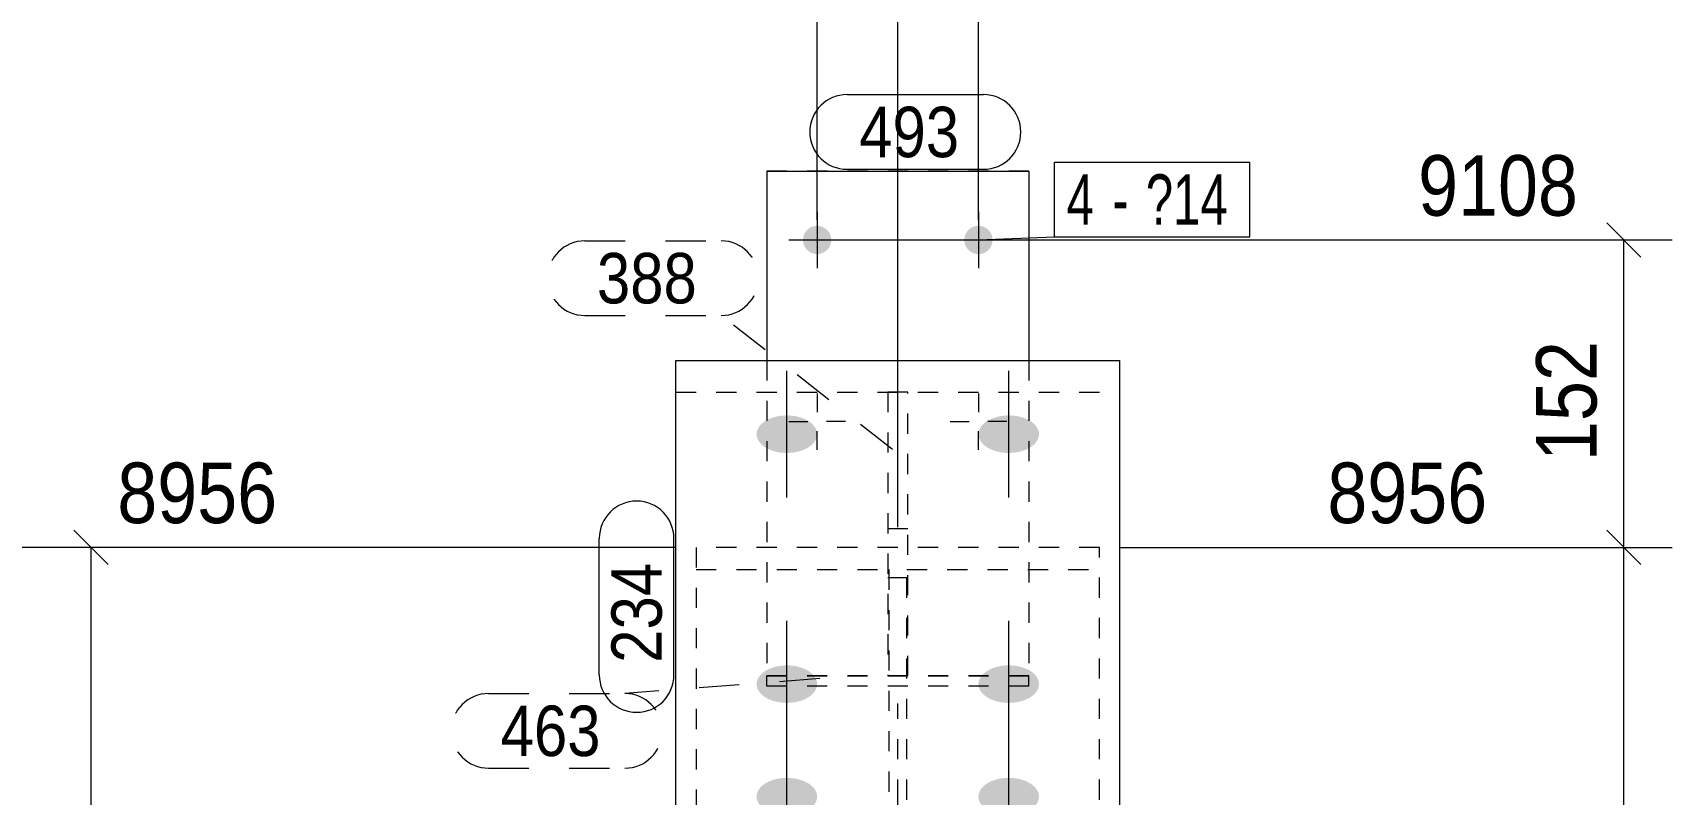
# Model space of a CAD drawing. Header units: millimetres. Extents: x 2 to 579, y 1 to 825.
# Drawn here: x 49.7 to 131, y 675.9 to 713.6 of the extents above; entities that cross this region are included whole.
import ezdxf

# ---------------------------------------------------------------- set-up
doc = ezdxf.new("R2010")
doc.units = ezdxf.units.MM
for name, pattern in [('XKITLINE00', [0]), ('XKITLINE01', [4, 1, -1, 1, -1]), ('XKITLINE02', [4, 2, -2]), ('XKITLINE03', [6, 3, -1, 1, -1])]:
    doc.linetypes.add(name, pattern=pattern)
for name, color, linetype, lineweight in [('Bolt', 3, 'Continuous', 0), ('BoltMark', 7, 'Continuous', 0), ('Dimensions', 7, 'Continuous', 0), ('Part', 2, 'Continuous', 0), ('PartMark', 7, 'Continuous', 0)]:
    doc.layers.add(name, color=color, linetype=linetype, lineweight=lineweight)
doc.styles.add('ARIAL', font='ARIAL.TTF')
doc.styles.add('ARIAL_NARROW', font='ARIALN.TTF')

# ---------------------------------------------------------------- blocks, each defined once
blk = doc.blocks.new('*A29')
at = {"layer": 'Bolt'}
for points in [[(87.02, 692.837), (86.984, 692.838), (86.947, 692.839), (86.91, 692.841), (86.874, 692.844), (86.837, 692.847), (86.801, 692.85), (86.765, 692.854), (86.729, 692.859), (86.693, 692.864), (86.657, 692.87), (86.622, 692.877), (86.587, 692.883), (86.552, 692.891), (86.517, 692.899), (86.483, 692.907), (86.449, 692.916), (86.416, 692.926), (86.383, 692.936), (86.35, 692.946), (86.318, 692.957), (86.286, 692.969), (86.255, 692.981), (86.224, 692.993), (86.193, 693.006), (86.164, 693.019), (86.134, 693.033), (86.106, 693.047), (86.077, 693.062), (86.05, 693.077), (86.023, 693.093), (85.997, 693.109), (85.971, 693.125), (85.946, 693.142), (85.921, 693.159), (85.898, 693.176), (85.875, 693.194), (85.852, 693.212), (85.831, 693.231), (85.81, 693.249), (85.79, 693.268), (85.771, 693.288), (85.752, 693.308), (85.734, 693.327), (85.717, 693.348), (85.701, 693.368), (85.686, 693.389), (85.671, 693.41), (85.658, 693.431), (85.645, 693.452), (85.633, 693.474), (85.622, 693.496), (85.612, 693.518), (85.602, 693.54), (85.594, 693.562), (85.586, 693.584), (85.579, 693.606), (85.573, 693.629), (85.568, 693.652), (85.564, 693.674), (85.561, 693.697), (85.559, 693.72), (85.558, 693.742), (85.557, 693.765), (85.558, 693.788), (85.559, 693.811), (85.561, 693.834), (85.564, 693.856), (85.568, 693.879), (85.573, 693.902), (85.579, 693.924), (85.586, 693.946), (85.594, 693.969), (85.602, 693.991), (85.612, 694.013), (85.622, 694.035), (85.633, 694.057), (85.645, 694.078), (85.658, 694.099), (85.671, 694.121), (85.686, 694.142), (85.701, 694.162), (85.717, 694.183), (85.734, 694.203), (85.752, 694.223), (85.771, 694.243), (85.79, 694.262), (85.81, 694.281), (85.831, 694.3), (85.852, 694.318), (85.875, 694.337), (85.898, 694.354), (85.921, 694.372), (85.946, 694.389), (85.971, 694.406), (85.997, 694.422), (86.023, 694.438), (86.05, 694.453), (86.077, 694.468), (86.106, 694.483), (86.134, 694.497), (86.164, 694.511), (86.193, 694.524), (86.224, 694.537), (86.255, 694.55), (86.286, 694.562), (86.318, 694.573), (86.35, 694.584), (86.383, 694.595), (86.416, 694.605), (86.449, 694.614), (86.483, 694.623), (86.517, 694.632), (86.552, 694.64), (86.587, 694.647), (86.622, 694.654), (86.657, 694.66), (86.693, 694.666), (86.729, 694.671), (86.765, 694.676), (86.801, 694.68), (86.837, 694.684), (86.874, 694.687), (86.91, 694.689), (86.947, 694.691), (86.984, 694.693), (87.02, 694.694), (87.057, 694.694), (87.094, 694.694), (87.131, 694.693), (87.168, 694.691), (87.204, 694.689), (87.241, 694.687), (87.277, 694.684), (87.314, 694.68), (87.35, 694.676), (87.386, 694.671), (87.422, 694.666), (87.457, 694.66), (87.493, 694.654), (87.528, 694.647), (87.563, 694.64), (87.597, 694.632), (87.631, 694.623), (87.665, 694.614), (87.699, 694.605), (87.732, 694.595), (87.764, 694.584), (87.797, 694.573), (87.828, 694.562), (87.86, 694.55), (87.891, 694.537), (87.921, 694.524), (87.951, 694.511), (87.98, 694.497), (88.009, 694.483), (88.037, 694.468), (88.065, 694.453), (88.091, 694.438), (88.118, 694.422), (88.144, 694.406), (88.169, 694.389), (88.193, 694.372), (88.217, 694.354), (88.24, 694.337), (88.262, 694.318), (88.284, 694.3), (88.304, 694.281), (88.324, 694.262), (88.344, 694.243), (88.362, 694.223), (88.38, 694.203), (88.397, 694.183), (88.413, 694.162), (88.428, 694.142), (88.443, 694.121), (88.457, 694.099), (88.469, 694.078), (88.481, 694.057), (88.493, 694.035), (88.503, 694.013), (88.512, 693.991), (88.521, 693.969), (88.528, 693.946), (88.535, 693.924), (88.541, 693.902), (88.546, 693.879), (88.55, 693.856), (88.553, 693.834), (88.555, 693.811), (88.557, 693.788), (88.557, 693.765), (88.557, 693.742), (88.555, 693.72), (88.553, 693.697), (88.55, 693.674), (88.546, 693.652), (88.541, 693.629), (88.535, 693.606), (88.528, 693.584), (88.521, 693.562), (88.512, 693.54), (88.503, 693.518), (88.493, 693.496), (88.481, 693.474), (88.469, 693.452), (88.457, 693.431), (88.443, 693.41), (88.428, 693.389), (88.413, 693.368), (88.397, 693.348), (88.38, 693.327), (88.362, 693.308), (88.344, 693.288), (88.324, 693.268), (88.304, 693.249), (88.284, 693.231), (88.262, 693.212), (88.24, 693.194), (88.217, 693.176), (88.193, 693.159), (88.169, 693.142), (88.144, 693.125), (88.118, 693.109), (88.091, 693.093), (88.065, 693.077), (88.037, 693.062), (88.009, 693.047), (87.98, 693.033), (87.951, 693.019), (87.921, 693.006), (87.891, 692.993), (87.86, 692.981), (87.828, 692.969), (87.797, 692.957), (87.764, 692.946), (87.732, 692.936), (87.699, 692.926), (87.665, 692.916), (87.631, 692.907), (87.597, 692.899), (87.563, 692.891), (87.528, 692.883), (87.493, 692.877), (87.457, 692.87), (87.422, 692.864), (87.386, 692.859), (87.35, 692.854), (87.314, 692.85), (87.277, 692.847), (87.241, 692.844), (87.204, 692.841), (87.168, 692.839), (87.131, 692.838), (87.094, 692.837), (87.057, 692.837)], [(98.02, 692.837), (97.984, 692.838), (97.947, 692.839), (97.91, 692.841), (97.874, 692.844), (97.837, 692.847), (97.801, 692.85), (97.765, 692.854), (97.729, 692.859), (97.693, 692.864), (97.657, 692.87), (97.622, 692.877), (97.587, 692.883), (97.552, 692.891), (97.517, 692.899), (97.483, 692.907), (97.449, 692.916), (97.416, 692.926), (97.383, 692.936), (97.35, 692.946), (97.318, 692.957), (97.286, 692.969), (97.255, 692.981), (97.224, 692.993), (97.193, 693.006), (97.164, 693.019), (97.134, 693.033), (97.106, 693.047), (97.077, 693.062), (97.05, 693.077), (97.023, 693.093), (96.997, 693.109), (96.971, 693.125), (96.946, 693.142), (96.921, 693.159), (96.898, 693.176), (96.875, 693.194), (96.852, 693.212), (96.831, 693.231), (96.81, 693.249), (96.79, 693.268), (96.771, 693.288), (96.752, 693.308), (96.734, 693.327), (96.717, 693.348), (96.701, 693.368), (96.686, 693.389), (96.671, 693.41), (96.658, 693.431), (96.645, 693.452), (96.633, 693.474), (96.622, 693.496), (96.612, 693.518), (96.602, 693.54), (96.594, 693.562), (96.586, 693.584), (96.579, 693.606), (96.573, 693.629), (96.568, 693.652), (96.564, 693.674), (96.561, 693.697), (96.559, 693.72), (96.558, 693.742), (96.557, 693.765), (96.558, 693.788), (96.559, 693.811), (96.561, 693.834), (96.564, 693.856), (96.568, 693.879), (96.573, 693.902), (96.579, 693.924), (96.586, 693.946), (96.594, 693.969), (96.602, 693.991), (96.612, 694.013), (96.622, 694.035), (96.633, 694.057), (96.645, 694.078), (96.658, 694.099), (96.671, 694.121), (96.686, 694.142), (96.701, 694.162), (96.717, 694.183), (96.734, 694.203), (96.752, 694.223), (96.771, 694.243), (96.79, 694.262), (96.81, 694.281), (96.831, 694.3), (96.852, 694.318), (96.875, 694.337), (96.898, 694.354), (96.921, 694.372), (96.946, 694.389), (96.971, 694.406), (96.997, 694.422), (97.023, 694.438), (97.05, 694.453), (97.077, 694.468), (97.106, 694.483), (97.134, 694.497), (97.164, 694.511), (97.193, 694.524), (97.224, 694.537), (97.255, 694.55), (97.286, 694.562), (97.318, 694.573), (97.35, 694.584), (97.383, 694.595), (97.416, 694.605), (97.449, 694.614), (97.483, 694.623), (97.517, 694.632), (97.552, 694.64), (97.587, 694.647), (97.622, 694.654), (97.657, 694.66), (97.693, 694.666), (97.729, 694.671), (97.765, 694.676), (97.801, 694.68), (97.837, 694.684), (97.874, 694.687), (97.91, 694.689), (97.947, 694.691), (97.984, 694.693), (98.02, 694.694), (98.057, 694.694), (98.094, 694.694), (98.131, 694.693), (98.168, 694.691), (98.204, 694.689), (98.241, 694.687), (98.277, 694.684), (98.314, 694.68), (98.35, 694.676), (98.386, 694.671), (98.422, 694.666), (98.457, 694.66), (98.493, 694.654), (98.528, 694.647), (98.563, 694.64), (98.597, 694.632), (98.631, 694.623), (98.665, 694.614), (98.699, 694.605), (98.732, 694.595), (98.764, 694.584), (98.797, 694.573), (98.828, 694.562), (98.86, 694.55), (98.891, 694.537), (98.921, 694.524), (98.951, 694.511), (98.98, 694.497), (99.009, 694.483), (99.037, 694.468), (99.065, 694.453), (99.091, 694.438), (99.118, 694.422), (99.144, 694.406), (99.169, 694.389), (99.193, 694.372), (99.217, 694.354), (99.24, 694.337), (99.262, 694.318), (99.284, 694.3), (99.304, 694.281), (99.324, 694.262), (99.344, 694.243), (99.362, 694.223), (99.38, 694.203), (99.397, 694.183), (99.413, 694.162), (99.428, 694.142), (99.443, 694.121), (99.457, 694.099), (99.469, 694.078), (99.481, 694.057), (99.493, 694.035), (99.503, 694.013), (99.512, 693.991), (99.521, 693.969), (99.528, 693.946), (99.535, 693.924), (99.541, 693.902), (99.546, 693.879), (99.55, 693.856), (99.553, 693.834), (99.555, 693.811), (99.557, 693.788), (99.557, 693.765), (99.557, 693.742), (99.555, 693.72), (99.553, 693.697), (99.55, 693.674), (99.546, 693.652), (99.541, 693.629), (99.535, 693.606), (99.528, 693.584), (99.521, 693.562), (99.512, 693.54), (99.503, 693.518), (99.493, 693.496), (99.481, 693.474), (99.469, 693.452), (99.457, 693.431), (99.443, 693.41), (99.428, 693.389), (99.413, 693.368), (99.397, 693.348), (99.38, 693.327), (99.362, 693.308), (99.344, 693.288), (99.324, 693.268), (99.304, 693.249), (99.284, 693.231), (99.262, 693.212), (99.24, 693.194), (99.217, 693.176), (99.193, 693.159), (99.169, 693.142), (99.144, 693.125), (99.118, 693.109), (99.091, 693.093), (99.065, 693.077), (99.037, 693.062), (99.009, 693.047), (98.98, 693.033), (98.951, 693.019), (98.921, 693.006), (98.891, 692.993), (98.86, 692.981), (98.828, 692.969), (98.797, 692.957), (98.764, 692.946), (98.732, 692.936), (98.699, 692.926), (98.665, 692.916), (98.631, 692.907), (98.597, 692.899), (98.563, 692.891), (98.528, 692.883), (98.493, 692.877), (98.457, 692.87), (98.422, 692.864), (98.386, 692.859), (98.35, 692.854), (98.314, 692.85), (98.277, 692.847), (98.241, 692.844), (98.204, 692.841), (98.168, 692.839), (98.131, 692.838), (98.094, 692.837), (98.057, 692.837)], [(87.02, 680.455), (86.984, 680.456), (86.947, 680.457), (86.91, 680.459), (86.874, 680.462), (86.837, 680.465), (86.801, 680.468), (86.765, 680.473), (86.729, 680.477), (86.693, 680.482), (86.657, 680.488), (86.622, 680.495), (86.587, 680.502), (86.552, 680.509), (86.517, 680.517), (86.483, 680.525), (86.449, 680.534), (86.416, 680.544), (86.383, 680.554), (86.35, 680.564), (86.318, 680.575), (86.286, 680.587), (86.255, 680.599), (86.224, 680.611), (86.193, 680.624), (86.164, 680.637), (86.134, 680.651), (86.106, 680.665), (86.077, 680.68), (86.05, 680.695), (86.023, 680.711), (85.997, 680.727), (85.971, 680.743), (85.946, 680.76), (85.921, 680.777), (85.898, 680.794), (85.875, 680.812), (85.852, 680.83), (85.831, 680.849), (85.81, 680.867), (85.79, 680.886), (85.771, 680.906), (85.752, 680.926), (85.734, 680.946), (85.717, 680.966), (85.701, 680.986), (85.686, 681.007), (85.671, 681.028), (85.658, 681.049), (85.645, 681.07), (85.633, 681.092), (85.622, 681.114), (85.612, 681.136), (85.602, 681.158), (85.594, 681.18), (85.586, 681.202), (85.579, 681.225), (85.573, 681.247), (85.568, 681.27), (85.564, 681.292), (85.561, 681.315), (85.559, 681.338), (85.558, 681.361), (85.557, 681.383), (85.558, 681.406), (85.559, 681.429), (85.561, 681.452), (85.564, 681.474), (85.568, 681.497), (85.573, 681.52), (85.579, 681.542), (85.586, 681.564), (85.594, 681.587), (85.602, 681.609), (85.612, 681.631), (85.622, 681.653), (85.633, 681.675), (85.645, 681.696), (85.658, 681.718), (85.671, 681.739), (85.686, 681.76), (85.701, 681.78), (85.717, 681.801), (85.734, 681.821), (85.752, 681.841), (85.771, 681.861), (85.79, 681.88), (85.81, 681.899), (85.831, 681.918), (85.852, 681.936), (85.875, 681.955), (85.898, 681.972), (85.921, 681.99), (85.946, 682.007), (85.971, 682.024), (85.997, 682.04), (86.023, 682.056), (86.05, 682.071), (86.077, 682.086), (86.106, 682.101), (86.134, 682.115), (86.164, 682.129), (86.193, 682.143), (86.224, 682.155), (86.255, 682.168), (86.286, 682.18), (86.318, 682.191), (86.35, 682.202), (86.383, 682.213), (86.416, 682.223), (86.449, 682.232), (86.483, 682.241), (86.517, 682.25), (86.552, 682.258), (86.587, 682.265), (86.622, 682.272), (86.657, 682.278), (86.693, 682.284), (86.729, 682.289), (86.765, 682.294), (86.801, 682.298), (86.837, 682.302), (86.874, 682.305), (86.91, 682.307), (86.947, 682.309), (86.984, 682.311), (87.02, 682.312), (87.057, 682.312), (87.094, 682.312), (87.131, 682.311), (87.168, 682.309), (87.204, 682.307), (87.241, 682.305), (87.277, 682.302), (87.314, 682.298), (87.35, 682.294), (87.386, 682.289), (87.422, 682.284), (87.457, 682.278), (87.493, 682.272), (87.528, 682.265), (87.563, 682.258), (87.597, 682.25), (87.631, 682.241), (87.665, 682.232), (87.699, 682.223), (87.732, 682.213), (87.764, 682.202), (87.797, 682.191), (87.828, 682.18), (87.86, 682.168), (87.891, 682.155), (87.921, 682.143), (87.951, 682.129), (87.98, 682.115), (88.009, 682.101), (88.037, 682.086), (88.065, 682.071), (88.091, 682.056), (88.118, 682.04), (88.144, 682.024), (88.169, 682.007), (88.193, 681.99), (88.217, 681.972), (88.24, 681.955), (88.262, 681.936), (88.284, 681.918), (88.304, 681.899), (88.324, 681.88), (88.344, 681.861), (88.362, 681.841), (88.38, 681.821), (88.397, 681.801), (88.413, 681.78), (88.428, 681.76), (88.443, 681.739), (88.457, 681.718), (88.469, 681.696), (88.481, 681.675), (88.493, 681.653), (88.503, 681.631), (88.512, 681.609), (88.521, 681.587), (88.528, 681.564), (88.535, 681.542), (88.541, 681.52), (88.546, 681.497), (88.55, 681.474), (88.553, 681.452), (88.555, 681.429), (88.557, 681.406), (88.557, 681.383), (88.557, 681.361), (88.555, 681.338), (88.553, 681.315), (88.55, 681.292), (88.546, 681.27), (88.541, 681.247), (88.535, 681.225), (88.528, 681.202), (88.521, 681.18), (88.512, 681.158), (88.503, 681.136), (88.493, 681.114), (88.481, 681.092), (88.469, 681.07), (88.457, 681.049), (88.443, 681.028), (88.428, 681.007), (88.413, 680.986), (88.397, 680.966), (88.38, 680.946), (88.362, 680.926), (88.344, 680.906), (88.324, 680.886), (88.304, 680.867), (88.284, 680.849), (88.262, 680.83), (88.24, 680.812), (88.217, 680.794), (88.193, 680.777), (88.169, 680.76), (88.144, 680.743), (88.118, 680.727), (88.091, 680.711), (88.065, 680.695), (88.037, 680.68), (88.009, 680.665), (87.98, 680.651), (87.951, 680.637), (87.921, 680.624), (87.891, 680.611), (87.86, 680.599), (87.828, 680.587), (87.797, 680.575), (87.764, 680.564), (87.732, 680.554), (87.699, 680.544), (87.665, 680.534), (87.631, 680.525), (87.597, 680.517), (87.563, 680.509), (87.528, 680.502), (87.493, 680.495), (87.457, 680.488), (87.422, 680.482), (87.386, 680.477), (87.35, 680.473), (87.314, 680.468), (87.277, 680.465), (87.241, 680.462), (87.204, 680.459), (87.168, 680.457), (87.131, 680.456), (87.094, 680.455), (87.057, 680.455)], [(98.02, 680.455), (97.984, 680.456), (97.947, 680.457), (97.91, 680.459), (97.874, 680.462), (97.837, 680.465), (97.801, 680.468), (97.765, 680.473), (97.729, 680.477), (97.693, 680.482), (97.657, 680.488), (97.622, 680.495), (97.587, 680.502), (97.552, 680.509), (97.517, 680.517), (97.483, 680.525), (97.449, 680.534), (97.416, 680.544), (97.383, 680.554), (97.35, 680.564), (97.318, 680.575), (97.286, 680.587), (97.255, 680.599), (97.224, 680.611), (97.193, 680.624), (97.164, 680.637), (97.134, 680.651), (97.106, 680.665), (97.077, 680.68), (97.05, 680.695), (97.023, 680.711), (96.997, 680.727), (96.971, 680.743), (96.946, 680.76), (96.921, 680.777), (96.898, 680.794), (96.875, 680.812), (96.852, 680.83), (96.831, 680.849), (96.81, 680.867), (96.79, 680.886), (96.771, 680.906), (96.752, 680.926), (96.734, 680.946), (96.717, 680.966), (96.701, 680.986), (96.686, 681.007), (96.671, 681.028), (96.658, 681.049), (96.645, 681.07), (96.633, 681.092), (96.622, 681.114), (96.612, 681.136), (96.602, 681.158), (96.594, 681.18), (96.586, 681.202), (96.579, 681.225), (96.573, 681.247), (96.568, 681.27), (96.564, 681.292), (96.561, 681.315), (96.559, 681.338), (96.558, 681.361), (96.557, 681.383), (96.558, 681.406), (96.559, 681.429), (96.561, 681.452), (96.564, 681.474), (96.568, 681.497), (96.573, 681.52), (96.579, 681.542), (96.586, 681.564), (96.594, 681.587), (96.602, 681.609), (96.612, 681.631), (96.622, 681.653), (96.633, 681.675), (96.645, 681.696), (96.658, 681.718), (96.671, 681.739), (96.686, 681.76), (96.701, 681.78), (96.717, 681.801), (96.734, 681.821), (96.752, 681.841), (96.771, 681.861), (96.79, 681.88), (96.81, 681.899), (96.831, 681.918), (96.852, 681.936), (96.875, 681.955), (96.898, 681.972), (96.921, 681.99), (96.946, 682.007), (96.971, 682.024), (96.997, 682.04), (97.023, 682.056), (97.05, 682.071), (97.077, 682.086), (97.106, 682.101), (97.134, 682.115), (97.164, 682.129), (97.193, 682.143), (97.224, 682.155), (97.255, 682.168), (97.286, 682.18), (97.318, 682.191), (97.35, 682.202), (97.383, 682.213), (97.416, 682.223), (97.449, 682.232), (97.483, 682.241), (97.517, 682.25), (97.552, 682.258), (97.587, 682.265), (97.622, 682.272), (97.657, 682.278), (97.693, 682.284), (97.729, 682.289), (97.765, 682.294), (97.801, 682.298), (97.837, 682.302), (97.874, 682.305), (97.91, 682.307), (97.947, 682.309), (97.984, 682.311), (98.02, 682.312), (98.057, 682.312), (98.094, 682.312), (98.131, 682.311), (98.168, 682.309), (98.204, 682.307), (98.241, 682.305), (98.277, 682.302), (98.314, 682.298), (98.35, 682.294), (98.386, 682.289), (98.422, 682.284), (98.457, 682.278), (98.493, 682.272), (98.528, 682.265), (98.563, 682.258), (98.597, 682.25), (98.631, 682.241), (98.665, 682.232), (98.699, 682.223), (98.732, 682.213), (98.764, 682.202), (98.797, 682.191), (98.828, 682.18), (98.86, 682.168), (98.891, 682.155), (98.921, 682.143), (98.951, 682.129), (98.98, 682.115), (99.009, 682.101), (99.037, 682.086), (99.065, 682.071), (99.091, 682.056), (99.118, 682.04), (99.144, 682.024), (99.169, 682.007), (99.193, 681.99), (99.217, 681.972), (99.24, 681.955), (99.262, 681.936), (99.284, 681.918), (99.304, 681.899), (99.324, 681.88), (99.344, 681.861), (99.362, 681.841), (99.38, 681.821), (99.397, 681.801), (99.413, 681.78), (99.428, 681.76), (99.443, 681.739), (99.457, 681.718), (99.469, 681.696), (99.481, 681.675), (99.493, 681.653), (99.503, 681.631), (99.512, 681.609), (99.521, 681.587), (99.528, 681.564), (99.535, 681.542), (99.541, 681.52), (99.546, 681.497), (99.55, 681.474), (99.553, 681.452), (99.555, 681.429), (99.557, 681.406), (99.557, 681.383), (99.557, 681.361), (99.555, 681.338), (99.553, 681.315), (99.55, 681.292), (99.546, 681.27), (99.541, 681.247), (99.535, 681.225), (99.528, 681.202), (99.521, 681.18), (99.512, 681.158), (99.503, 681.136), (99.493, 681.114), (99.481, 681.092), (99.469, 681.07), (99.457, 681.049), (99.443, 681.028), (99.428, 681.007), (99.413, 680.986), (99.397, 680.966), (99.38, 680.946), (99.362, 680.926), (99.344, 680.906), (99.324, 680.886), (99.304, 680.867), (99.284, 680.849), (99.262, 680.83), (99.24, 680.812), (99.217, 680.794), (99.193, 680.777), (99.169, 680.76), (99.144, 680.743), (99.118, 680.727), (99.091, 680.711), (99.065, 680.695), (99.037, 680.68), (99.009, 680.665), (98.98, 680.651), (98.951, 680.637), (98.921, 680.624), (98.891, 680.611), (98.86, 680.599), (98.828, 680.587), (98.797, 680.575), (98.764, 680.564), (98.732, 680.554), (98.699, 680.544), (98.665, 680.534), (98.631, 680.525), (98.597, 680.517), (98.563, 680.509), (98.528, 680.502), (98.493, 680.495), (98.457, 680.488), (98.422, 680.482), (98.386, 680.477), (98.35, 680.473), (98.314, 680.468), (98.277, 680.465), (98.241, 680.462), (98.204, 680.459), (98.168, 680.457), (98.131, 680.456), (98.094, 680.455), (98.057, 680.455)], [(87.02, 674.883), (86.984, 674.884), (86.947, 674.885), (86.91, 674.887), (86.874, 674.89), (86.837, 674.893), (86.801, 674.896), (86.765, 674.901), (86.729, 674.905), (86.693, 674.911), (86.657, 674.916), (86.622, 674.923), (86.587, 674.93), (86.552, 674.937), (86.517, 674.945), (86.483, 674.953), (86.449, 674.962), (86.416, 674.972), (86.383, 674.982), (86.35, 674.992), (86.318, 675.003), (86.286, 675.015), (86.255, 675.027), (86.224, 675.039), (86.193, 675.052), (86.164, 675.066), (86.134, 675.079), (86.106, 675.094), (86.077, 675.108), (86.05, 675.123), (86.023, 675.139), (85.997, 675.155), (85.971, 675.171), (85.946, 675.188), (85.921, 675.205), (85.898, 675.222), (85.875, 675.24), (85.852, 675.258), (85.831, 675.277), (85.81, 675.296), (85.79, 675.315), (85.771, 675.334), (85.752, 675.354), (85.734, 675.374), (85.717, 675.394), (85.701, 675.414), (85.686, 675.435), (85.671, 675.456), (85.658, 675.477), (85.645, 675.499), (85.633, 675.52), (85.622, 675.542), (85.612, 675.564), (85.602, 675.586), (85.594, 675.608), (85.586, 675.63), (85.579, 675.653), (85.573, 675.675), (85.568, 675.698), (85.564, 675.72), (85.561, 675.743), (85.559, 675.766), (85.558, 675.789), (85.557, 675.811), (85.558, 675.834), (85.559, 675.857), (85.561, 675.88), (85.564, 675.902), (85.568, 675.925), (85.573, 675.948), (85.579, 675.97), (85.586, 675.993), (85.594, 676.015), (85.602, 676.037), (85.612, 676.059), (85.622, 676.081), (85.633, 676.103), (85.645, 676.124), (85.658, 676.146), (85.671, 676.167), (85.686, 676.188), (85.701, 676.208), (85.717, 676.229), (85.734, 676.249), (85.752, 676.269), (85.771, 676.289), (85.79, 676.308), (85.81, 676.327), (85.831, 676.346), (85.852, 676.365), (85.875, 676.383), (85.898, 676.401), (85.921, 676.418), (85.946, 676.435), (85.971, 676.452), (85.997, 676.468), (86.023, 676.484), (86.05, 676.5), (86.077, 676.515), (86.106, 676.529), (86.134, 676.544), (86.164, 676.557), (86.193, 676.571), (86.224, 676.584), (86.255, 676.596), (86.286, 676.608), (86.318, 676.619), (86.35, 676.63), (86.383, 676.641), (86.416, 676.651), (86.449, 676.66), (86.483, 676.669), (86.517, 676.678), (86.552, 676.686), (86.587, 676.693), (86.622, 676.7), (86.657, 676.706), (86.693, 676.712), (86.729, 676.718), (86.765, 676.722), (86.801, 676.726), (86.837, 676.73), (86.874, 676.733), (86.91, 676.736), (86.947, 676.738), (86.984, 676.739), (87.02, 676.74), (87.057, 676.74), (87.094, 676.74), (87.131, 676.739), (87.168, 676.738), (87.204, 676.736), (87.241, 676.733), (87.277, 676.73), (87.314, 676.726), (87.35, 676.722), (87.386, 676.718), (87.422, 676.712), (87.457, 676.706), (87.493, 676.7), (87.528, 676.693), (87.563, 676.686), (87.597, 676.678), (87.631, 676.669), (87.665, 676.66), (87.699, 676.651), (87.732, 676.641), (87.764, 676.63), (87.797, 676.619), (87.828, 676.608), (87.86, 676.596), (87.891, 676.584), (87.921, 676.571), (87.951, 676.557), (87.98, 676.544), (88.009, 676.529), (88.037, 676.515), (88.065, 676.5), (88.091, 676.484), (88.118, 676.468), (88.144, 676.452), (88.169, 676.435), (88.193, 676.418), (88.217, 676.401), (88.24, 676.383), (88.262, 676.365), (88.284, 676.346), (88.304, 676.327), (88.324, 676.308), (88.344, 676.289), (88.362, 676.269), (88.38, 676.249), (88.397, 676.229), (88.413, 676.208), (88.428, 676.188), (88.443, 676.167), (88.457, 676.146), (88.469, 676.124), (88.481, 676.103), (88.493, 676.081), (88.503, 676.059), (88.512, 676.037), (88.521, 676.015), (88.528, 675.993), (88.535, 675.97), (88.541, 675.948), (88.546, 675.925), (88.55, 675.902), (88.553, 675.88), (88.555, 675.857), (88.557, 675.834), (88.557, 675.811), (88.557, 675.789), (88.555, 675.766), (88.553, 675.743), (88.55, 675.72), (88.546, 675.698), (88.541, 675.675), (88.535, 675.653), (88.528, 675.63), (88.521, 675.608), (88.512, 675.586), (88.503, 675.564), (88.493, 675.542), (88.481, 675.52), (88.469, 675.499), (88.457, 675.477), (88.443, 675.456), (88.428, 675.435), (88.413, 675.414), (88.397, 675.394), (88.38, 675.374), (88.362, 675.354), (88.344, 675.334), (88.324, 675.315), (88.304, 675.296), (88.284, 675.277), (88.262, 675.258), (88.24, 675.24), (88.217, 675.222), (88.193, 675.205), (88.169, 675.188), (88.144, 675.171), (88.118, 675.155), (88.091, 675.139), (88.065, 675.123), (88.037, 675.108), (88.009, 675.094), (87.98, 675.079), (87.951, 675.066), (87.921, 675.052), (87.891, 675.039), (87.86, 675.027), (87.828, 675.015), (87.797, 675.003), (87.764, 674.992), (87.732, 674.982), (87.699, 674.972), (87.665, 674.962), (87.631, 674.953), (87.597, 674.945), (87.563, 674.937), (87.528, 674.93), (87.493, 674.923), (87.457, 674.916), (87.422, 674.911), (87.386, 674.905), (87.35, 674.901), (87.314, 674.896), (87.277, 674.893), (87.241, 674.89), (87.204, 674.887), (87.168, 674.885), (87.131, 674.884), (87.094, 674.883), (87.057, 674.883)], [(98.02, 674.883), (97.984, 674.884), (97.947, 674.885), (97.91, 674.887), (97.874, 674.89), (97.837, 674.893), (97.801, 674.896), (97.765, 674.901), (97.729, 674.905), (97.693, 674.911), (97.657, 674.916), (97.622, 674.923), (97.587, 674.93), (97.552, 674.937), (97.517, 674.945), (97.483, 674.953), (97.449, 674.962), (97.416, 674.972), (97.383, 674.982), (97.35, 674.992), (97.318, 675.003), (97.286, 675.015), (97.255, 675.027), (97.224, 675.039), (97.193, 675.052), (97.164, 675.066), (97.134, 675.079), (97.106, 675.094), (97.077, 675.108), (97.05, 675.123), (97.023, 675.139), (96.997, 675.155), (96.971, 675.171), (96.946, 675.188), (96.921, 675.205), (96.898, 675.222), (96.875, 675.24), (96.852, 675.258), (96.831, 675.277), (96.81, 675.296), (96.79, 675.315), (96.771, 675.334), (96.752, 675.354), (96.734, 675.374), (96.717, 675.394), (96.701, 675.414), (96.686, 675.435), (96.671, 675.456), (96.658, 675.477), (96.645, 675.499), (96.633, 675.52), (96.622, 675.542), (96.612, 675.564), (96.602, 675.586), (96.594, 675.608), (96.586, 675.63), (96.579, 675.653), (96.573, 675.675), (96.568, 675.698), (96.564, 675.72), (96.561, 675.743), (96.559, 675.766), (96.558, 675.789), (96.557, 675.811), (96.558, 675.834), (96.559, 675.857), (96.561, 675.88), (96.564, 675.902), (96.568, 675.925), (96.573, 675.948), (96.579, 675.97), (96.586, 675.993), (96.594, 676.015), (96.602, 676.037), (96.612, 676.059), (96.622, 676.081), (96.633, 676.103), (96.645, 676.124), (96.658, 676.146), (96.671, 676.167), (96.686, 676.188), (96.701, 676.208), (96.717, 676.229), (96.734, 676.249), (96.752, 676.269), (96.771, 676.289), (96.79, 676.308), (96.81, 676.327), (96.831, 676.346), (96.852, 676.365), (96.875, 676.383), (96.898, 676.401), (96.921, 676.418), (96.946, 676.435), (96.971, 676.452), (96.997, 676.468), (97.023, 676.484), (97.05, 676.5), (97.077, 676.515), (97.106, 676.529), (97.134, 676.544), (97.164, 676.557), (97.193, 676.571), (97.224, 676.584), (97.255, 676.596), (97.286, 676.608), (97.318, 676.619), (97.35, 676.63), (97.383, 676.641), (97.416, 676.651), (97.449, 676.66), (97.483, 676.669), (97.517, 676.678), (97.552, 676.686), (97.587, 676.693), (97.622, 676.7), (97.657, 676.706), (97.693, 676.712), (97.729, 676.718), (97.765, 676.722), (97.801, 676.726), (97.837, 676.73), (97.874, 676.733), (97.91, 676.736), (97.947, 676.738), (97.984, 676.739), (98.02, 676.74), (98.057, 676.74), (98.094, 676.74), (98.131, 676.739), (98.168, 676.738), (98.204, 676.736), (98.241, 676.733), (98.277, 676.73), (98.314, 676.726), (98.35, 676.722), (98.386, 676.718), (98.422, 676.712), (98.457, 676.706), (98.493, 676.7), (98.528, 676.693), (98.563, 676.686), (98.597, 676.678), (98.631, 676.669), (98.665, 676.66), (98.699, 676.651), (98.732, 676.641), (98.764, 676.63), (98.797, 676.619), (98.828, 676.608), (98.86, 676.596), (98.891, 676.584), (98.921, 676.571), (98.951, 676.557), (98.98, 676.544), (99.009, 676.529), (99.037, 676.515), (99.065, 676.5), (99.091, 676.484), (99.118, 676.468), (99.144, 676.452), (99.169, 676.435), (99.193, 676.418), (99.217, 676.401), (99.24, 676.383), (99.262, 676.365), (99.284, 676.346), (99.304, 676.327), (99.324, 676.308), (99.344, 676.289), (99.362, 676.269), (99.38, 676.249), (99.397, 676.229), (99.413, 676.208), (99.428, 676.188), (99.443, 676.167), (99.457, 676.146), (99.469, 676.124), (99.481, 676.103), (99.493, 676.081), (99.503, 676.059), (99.512, 676.037), (99.521, 676.015), (99.528, 675.993), (99.535, 675.97), (99.541, 675.948), (99.546, 675.925), (99.55, 675.902), (99.553, 675.88), (99.555, 675.857), (99.557, 675.834), (99.557, 675.811), (99.557, 675.789), (99.555, 675.766), (99.553, 675.743), (99.55, 675.72), (99.546, 675.698), (99.541, 675.675), (99.535, 675.653), (99.528, 675.63), (99.521, 675.608), (99.512, 675.586), (99.503, 675.564), (99.493, 675.542), (99.481, 675.52), (99.469, 675.499), (99.457, 675.477), (99.443, 675.456), (99.428, 675.435), (99.413, 675.414), (99.397, 675.394), (99.38, 675.374), (99.362, 675.354), (99.344, 675.334), (99.324, 675.315), (99.304, 675.296), (99.284, 675.277), (99.262, 675.258), (99.24, 675.24), (99.217, 675.222), (99.193, 675.205), (99.169, 675.188), (99.144, 675.171), (99.118, 675.155), (99.091, 675.139), (99.065, 675.123), (99.037, 675.108), (99.009, 675.094), (98.98, 675.079), (98.951, 675.066), (98.921, 675.052), (98.891, 675.039), (98.86, 675.027), (98.828, 675.015), (98.797, 675.003), (98.764, 674.992), (98.732, 674.982), (98.699, 674.972), (98.665, 674.962), (98.631, 674.953), (98.597, 674.945), (98.563, 674.937), (98.528, 674.93), (98.493, 674.923), (98.457, 674.916), (98.422, 674.911), (98.386, 674.905), (98.35, 674.901), (98.314, 674.896), (98.277, 674.893), (98.241, 674.89), (98.204, 674.887), (98.168, 674.885), (98.131, 674.884), (98.094, 674.883), (98.057, 674.883)]]:
    blk.add_hatch(color=3, dxfattribs=at).paths.add_polyline_path(points, flags=17)
at = {"layer": 'Bolt', "color": 3, "linetype": 'XKITLINE00', "lineweight": 0}
for p, q in [((87.057, 690.624), (87.057, 696.907)), ((98.057, 690.624), (98.057, 696.907)), ((87.057, 678.242), (87.057, 684.525)), ((98.057, 678.242), (98.057, 684.525)), ((87.057, 672.67), (87.057, 678.953)), ((98.057, 672.67), (98.057, 678.953))]:
    blk.add_line(p, q, dxfattribs=at)
blk = doc.blocks.new('*A30')
at = {"layer": 'Bolt'}
blk.add_hatch(color=3, dxfattribs=at).paths.add_polyline_path([(89.256, 703.352), (89.254, 703.318), (89.25, 703.283), (89.244, 703.25), (89.236, 703.216), (89.227, 703.183), (89.216, 703.15), (89.204, 703.118), (89.19, 703.087), (89.175, 703.056), (89.158, 703.026), (89.139, 702.997), (89.119, 702.969), (89.098, 702.942), (89.076, 702.916), (89.052, 702.891), (89.027, 702.867), (89.001, 702.845), (88.974, 702.824), (88.946, 702.804), (88.917, 702.786), (88.887, 702.769), (88.856, 702.753), (88.825, 702.739), (88.793, 702.727), (88.76, 702.716), (88.727, 702.707), (88.694, 702.7), (88.66, 702.694), (88.626, 702.69), (88.592, 702.687), (88.557, 702.686), (88.523, 702.687), (88.489, 702.69), (88.454, 702.694), (88.421, 702.7), (88.387, 702.707), (88.354, 702.716), (88.321, 702.727), (88.289, 702.739), (88.258, 702.753), (88.227, 702.769), (88.197, 702.786), (88.168, 702.804), (88.14, 702.824), (88.113, 702.845), (88.087, 702.867), (88.062, 702.891), (88.039, 702.916), (88.016, 702.942), (87.995, 702.969), (87.975, 702.997), (87.957, 703.026), (87.94, 703.056), (87.924, 703.087), (87.91, 703.118), (87.898, 703.15), (87.887, 703.183), (87.878, 703.216), (87.871, 703.25), (87.865, 703.283), (87.861, 703.318), (87.858, 703.352), (87.857, 703.386), (87.858, 703.42), (87.861, 703.455), (87.865, 703.489), (87.871, 703.523), (87.878, 703.556), (87.887, 703.589), (87.898, 703.622), (87.91, 703.654), (87.924, 703.685), (87.94, 703.716), (87.957, 703.746), (87.975, 703.775), (87.995, 703.803), (88.016, 703.83), (88.039, 703.856), (88.062, 703.881), (88.087, 703.905), (88.113, 703.927), (88.14, 703.948), (88.168, 703.968), (88.197, 703.987), (88.227, 704.003), (88.258, 704.019), (88.289, 704.033), (88.321, 704.045), (88.354, 704.056), (88.387, 704.065), (88.421, 704.073), (88.454, 704.079), (88.489, 704.083), (88.523, 704.085), (88.557, 704.086), (88.592, 704.085), (88.626, 704.083), (88.66, 704.079), (88.694, 704.073), (88.727, 704.065), (88.76, 704.056), (88.793, 704.045), (88.825, 704.033), (88.856, 704.019), (88.887, 704.003), (88.917, 703.987), (88.946, 703.968), (88.974, 703.948), (89.001, 703.927), (89.027, 703.905), (89.052, 703.881), (89.076, 703.856), (89.098, 703.83), (89.119, 703.803), (89.139, 703.775), (89.158, 703.746), (89.175, 703.716), (89.19, 703.685), (89.204, 703.654), (89.216, 703.622), (89.227, 703.589), (89.236, 703.556), (89.244, 703.523), (89.25, 703.489), (89.254, 703.455), (89.256, 703.42), (89.257, 703.386)], flags=17)
at = {"layer": 'Bolt', "color": 3, "linetype": 'XKITLINE00', "lineweight": 0}
for p, q in [((88.557, 704.786), (88.557, 701.986)), ((87.157, 703.386), (89.957, 703.386)), ((88.557, 695.786), (88.557, 694.854)), ((87.157, 694.386), (88.09, 694.386)), ((89.957, 694.386), (89.025, 694.386)), ((88.557, 692.986), (88.557, 693.919))]:
    blk.add_line(p, q, dxfattribs=at)
blk = doc.blocks.new('*A31')
at = {"layer": 'Bolt'}
blk.add_hatch(color=3, dxfattribs=at).paths.add_polyline_path([(97.256, 703.352), (97.254, 703.318), (97.25, 703.283), (97.244, 703.25), (97.236, 703.216), (97.227, 703.183), (97.216, 703.15), (97.204, 703.118), (97.19, 703.087), (97.175, 703.056), (97.158, 703.026), (97.139, 702.997), (97.119, 702.969), (97.098, 702.942), (97.076, 702.916), (97.052, 702.891), (97.027, 702.867), (97.001, 702.845), (96.974, 702.824), (96.946, 702.804), (96.917, 702.786), (96.887, 702.769), (96.856, 702.753), (96.825, 702.739), (96.793, 702.727), (96.76, 702.716), (96.727, 702.707), (96.694, 702.7), (96.66, 702.694), (96.626, 702.69), (96.592, 702.687), (96.557, 702.686), (96.523, 702.687), (96.489, 702.69), (96.454, 702.694), (96.421, 702.7), (96.387, 702.707), (96.354, 702.716), (96.321, 702.727), (96.289, 702.739), (96.258, 702.753), (96.227, 702.769), (96.197, 702.786), (96.168, 702.804), (96.14, 702.824), (96.113, 702.845), (96.087, 702.867), (96.062, 702.891), (96.039, 702.916), (96.016, 702.942), (95.995, 702.969), (95.975, 702.997), (95.957, 703.026), (95.94, 703.056), (95.924, 703.087), (95.91, 703.118), (95.898, 703.15), (95.887, 703.183), (95.878, 703.216), (95.871, 703.25), (95.865, 703.283), (95.861, 703.318), (95.858, 703.352), (95.857, 703.386), (95.858, 703.42), (95.861, 703.455), (95.865, 703.489), (95.871, 703.523), (95.878, 703.556), (95.887, 703.589), (95.898, 703.622), (95.91, 703.654), (95.924, 703.685), (95.94, 703.716), (95.957, 703.746), (95.975, 703.775), (95.995, 703.803), (96.016, 703.83), (96.039, 703.856), (96.062, 703.881), (96.087, 703.905), (96.113, 703.927), (96.14, 703.948), (96.168, 703.968), (96.197, 703.987), (96.227, 704.003), (96.258, 704.019), (96.289, 704.033), (96.321, 704.045), (96.354, 704.056), (96.387, 704.065), (96.421, 704.073), (96.454, 704.079), (96.489, 704.083), (96.523, 704.085), (96.557, 704.086), (96.592, 704.085), (96.626, 704.083), (96.66, 704.079), (96.694, 704.073), (96.727, 704.065), (96.76, 704.056), (96.793, 704.045), (96.825, 704.033), (96.856, 704.019), (96.887, 704.003), (96.917, 703.987), (96.946, 703.968), (96.974, 703.948), (97.001, 703.927), (97.027, 703.905), (97.052, 703.881), (97.076, 703.856), (97.098, 703.83), (97.119, 703.803), (97.139, 703.775), (97.158, 703.746), (97.175, 703.716), (97.19, 703.685), (97.204, 703.654), (97.216, 703.622), (97.227, 703.589), (97.236, 703.556), (97.244, 703.523), (97.25, 703.489), (97.254, 703.455), (97.256, 703.42), (97.257, 703.386)], flags=17)
at = {"layer": 'Bolt', "color": 3, "linetype": 'XKITLINE00', "lineweight": 0}
for p, q in [((96.557, 704.786), (96.557, 701.986)), ((95.157, 703.386), (97.957, 703.386)), ((96.557, 695.786), (96.557, 694.854)), ((95.157, 694.386), (96.09, 694.386)), ((97.957, 694.386), (97.025, 694.386)), ((96.557, 692.986), (96.557, 693.919))]:
    blk.add_line(p, q, dxfattribs=at)
blk = doc.blocks.new('*A36')
at = {"layer": 'Part', "color": 7, "linetype": 'XKITLINE01', "lineweight": 0}
for p, q in [((82.557, 688.158), (82.557, 499.659)), ((102.557, 688.158), (82.557, 688.158)), ((102.557, 499.659), (102.557, 688.158)), ((82.557, 687.054), (92.107, 687.054)), ((92.107, 687.054), (92.107, 499.659)), ((93.007, 499.659), (93.007, 687.054)), ((93.007, 687.054), (102.557, 687.054))]:
    blk.add_line(p, q, dxfattribs=at)
at = {"layer": 'Part', "color": 7, "linetype": 'XKITLINE03', "lineweight": 0}
blk.add_line((92.557, 499.659), (92.557, 680.42), dxfattribs=at)
blk = doc.blocks.new('*A37')
at = {"layer": 'Part', "color": 2, "linetype": 'XKITLINE00', "lineweight": 0}
for p, q in [((81.557, 613.509), (81.557, 697.421)), ((81.557, 697.421), (103.557, 697.421)), ((103.557, 697.421), (103.557, 613.509))]:
    blk.add_line(p, q, dxfattribs=at)
at = {"layer": 'Part', "color": 7, "linetype": 'XKITLINE01', "lineweight": 0}
blk.add_line((81.557, 695.85), (103.557, 695.85), dxfattribs=at)
blk = doc.blocks.new('*A38')
at = {"layer": 'Part', "color": 7, "linetype": 'XKITLINE01', "lineweight": 0}
for p, q in [((99.057, 681.786), (86.057, 681.786)), ((86.057, 681.286), (86.057, 681.786)), ((99.057, 681.286), (86.057, 681.286)), ((99.057, 681.286), (99.057, 681.786))]:
    blk.add_line(p, q, dxfattribs=at)
blk = doc.blocks.new('*A39')
at = {"layer": 'Part', "color": 2, "linetype": 'XKITLINE00', "lineweight": 0}
for p, q in [((86.057, 706.786), (86.057, 697.421)), ((86.057, 706.786), (99.057, 706.786)), ((99.057, 706.786), (99.057, 697.421))]:
    blk.add_line(p, q, dxfattribs=at)
at = {"layer": 'Part', "color": 7, "linetype": 'XKITLINE01', "lineweight": 0}
for p, q in [((99.057, 706.786), (86.057, 706.786)), ((86.057, 697.421), (86.057, 681.786)), ((99.057, 697.421), (99.057, 681.786)), ((99.057, 681.786), (86.057, 681.786)), ((86.057, 681.786), (99.057, 681.786))]:
    blk.add_line(p, q, dxfattribs=at)
blk = doc.blocks.new('*A40')
at = {"layer": 'Part', "color": 7, "linetype": 'XKITLINE01', "lineweight": 0}
for p, q in [((92.057, 695.85), (92.057, 681.786)), ((93.057, 695.85), (92.057, 695.85)), ((93.057, 681.786), (93.057, 695.85)), ((92.057, 689.087), (93.057, 689.087)), ((92.057, 686.658), (93.057, 686.658)), ((92.057, 681.786), (93.057, 681.786)), ((93.057, 681.786), (92.057, 681.786))]:
    blk.add_line(p, q, dxfattribs=at)
blk = doc.blocks.new('*A130')
at = {"layer": 'Dimensions', "color": 7, "linetype": 'XKITLINE00', "lineweight": 0}
for p, q in [((127.709, 689.007), (129.406, 687.31)), ((103.557, 688.158), (130.957, 688.158)), ((128.557, 649.702), (128.557, 688.158))]:
    blk.add_line(p, q, dxfattribs=at)
at = {"layer": 'Dimensions', "color": 3}
blk.add_point((128.557, 688.158), dxfattribs=at)
at = {"layer": 'Dimensions', "color": 3, "style": 'ARIAL', "width": 0.85}
blk.add_text('8956', height=3, dxfattribs=at).set_placement((113.857, 689.358))
blk = doc.blocks.new('*A131')
at = {"layer": 'Dimensions', "color": 7, "linetype": 'XKITLINE00', "lineweight": 0}
for p, q in [((127.709, 704.235), (129.406, 702.538)), ((89.557, 703.386), (130.957, 703.386)), ((128.557, 688.158), (128.557, 703.386)), ((127.709, 689.007), (129.406, 687.31)), ((103.557, 688.158), (130.957, 688.158))]:
    blk.add_line(p, q, dxfattribs=at)
at = {"layer": 'Dimensions', "color": 3}
for p in [(128.557, 703.386), (128.557, 688.158)]:
    blk.add_point(p, dxfattribs=at)
at = {"layer": 'Dimensions', "color": 3, "style": 'ARIAL', "width": 0.85}
blk.add_text('9108', height=3, dxfattribs=at).set_placement((118.357, 704.586))
blk.add_text('152', height=3, rotation=90.00021, dxfattribs=at).set_placement((127.207, 692.434))
blk = doc.blocks.new('*A134')
at = {"layer": 'Dimensions', "color": 7, "linetype": 'XKITLINE00', "lineweight": 0}
for p, q in [((88.557, 704.386), (88.557, 725.566)), ((92.557, 689.158), (92.557, 725.566))]:
    blk.add_line(p, q, dxfattribs=at)
blk = doc.blocks.new('*A135')
at = {"layer": 'Dimensions', "color": 7, "linetype": 'XKITLINE00', "lineweight": 0}
for p, q in [((92.557, 689.158), (92.557, 725.116)), ((96.557, 704.386), (96.557, 725.116)), ((93.406, 723.565), (91.709, 721.868)), ((97.406, 723.565), (95.709, 721.868)), ((92.557, 722.716), (96.557, 722.716))]:
    blk.add_line(p, q, dxfattribs=at)
at = {"layer": 'Dimensions', "color": 3}
for p in [(92.557, 722.716), (96.557, 722.716)]:
    blk.add_point(p, dxfattribs=at)
at = {"layer": 'Dimensions', "color": 3, "style": 'ARIAL', "width": 0.85}
blk.add_text('40', height=3, dxfattribs=at).set_placement((92.332, 718.366))
blk = doc.blocks.new('*A137')
at = {"layer": 'Dimensions', "color": 7, "linetype": 'XKITLINE00', "lineweight": 0}
blk.add_line((81.557, 688.158), (37.707, 688.158), dxfattribs=at)
blk = doc.blocks.new('*A140')
at = {"layer": 'Dimensions', "color": 7, "linetype": 'XKITLINE00', "lineweight": 0}
for p, q in [((51.709, 689.007), (53.406, 687.31)), ((81.557, 688.158), (49.707, 688.158)), ((52.557, 367.235), (52.557, 688.158))]:
    blk.add_line(p, q, dxfattribs=at)
at = {"layer": 'Dimensions', "color": 3}
blk.add_point((52.557, 688.158), dxfattribs=at)
at = {"layer": 'Dimensions', "color": 3, "style": 'ARIAL', "width": 0.85}
blk.add_text('8956', height=3, dxfattribs=at).set_placement((53.857, 689.358))
blk = doc.blocks.new('*A141')
at = {"layer": 'BoltMark', "color": 7, "linetype": 'XKITLINE00', "lineweight": 0}
for p, q in [((100.325, 707.236), (110.014, 707.236)), ((100.325, 703.536), (100.325, 707.236)), ((110.014, 703.536), (110.014, 707.236)), ((96.557, 703.386), (100.325, 703.536)), ((100.325, 703.536), (110.014, 703.536))]:
    blk.add_line(p, q, dxfattribs=at)
at = {"layer": 'BoltMark', "color": 3, "style": 'ARIAL_NARROW', "width": 0.85}
for s, p in [('4', (100.925, 704.136)), ('?14', (104.854, 704.136)), ('-', (103.195, 704.136))]:
    blk.add_text(s, height=2.5, dxfattribs=at).set_placement(p)
blk = doc.blocks.new('*A151')
at = {"layer": 'PartMark', "color": 7, "linetype": 'XKITLINE02', "lineweight": 0}
for p, q in [((77.039, 703.343), (83.801, 703.343)), ((77.039, 699.643), (83.801, 699.643)), ((92.287, 693.008), (83.801, 699.643))]:
    blk.add_line(p, q, dxfattribs=at)
for centre, start, end in [((77.039, 701.493), 90, 270), ((83.801, 701.493), 270, 90)]:
    blk.add_arc(centre, 1.85, start, end, dxfattribs=at)
at = {"layer": 'PartMark', "color": 3, "style": 'ARIAL', "width": 0.85}
blk.add_text('388', height=2.5, dxfattribs=at).set_placement((77.639, 700.243))
blk = doc.blocks.new('*A152')
at = {"layer": 'PartMark', "color": 7, "linetype": 'XKITLINE00', "lineweight": 0}
for p, q in [((90.044, 710.586), (96.807, 710.586)), ((90.044, 706.886), (96.807, 706.886))]:
    blk.add_line(p, q, dxfattribs=at)
for centre, start, end in [((90.044, 708.736), 90, 270), ((96.807, 708.736), 270, 90)]:
    blk.add_arc(centre, 1.85, start, end, dxfattribs=at)
at = {"layer": 'PartMark', "color": 3, "style": 'ARIAL', "width": 0.85}
blk.add_text('493', height=2.5, dxfattribs=at).set_placement((90.644, 707.486))
blk = doc.blocks.new('*A153')
at = {"layer": 'PartMark', "color": 7, "linetype": 'XKITLINE02', "lineweight": 0}
for p, q in [((88.687, 681.657), (79.027, 680.919)), ((72.264, 680.919), (79.027, 680.919)), ((72.264, 677.219), (79.027, 677.219))]:
    blk.add_line(p, q, dxfattribs=at)
for centre, start, end in [((72.264, 679.069), 90, 270), ((79.027, 679.069), 270, 90)]:
    blk.add_arc(centre, 1.85, start, end, dxfattribs=at)
at = {"layer": 'PartMark', "color": 3, "style": 'ARIAL', "width": 0.85}
blk.add_text('463', height=2.5, dxfattribs=at).set_placement((72.864, 677.819))
blk = doc.blocks.new('*A154')
at = {"layer": 'PartMark', "color": 7, "linetype": 'XKITLINE00', "lineweight": 0}
for p, q in [((77.757, 681.838), (77.757, 688.6)), ((81.457, 681.838), (81.457, 688.6))]:
    blk.add_line(p, q, dxfattribs=at)
for centre, start, end in [((79.607, 688.6), 0, 180), ((79.607, 681.838), 180, 0)]:
    blk.add_arc(centre, 1.85, start, end, dxfattribs=at)
at = {"layer": 'PartMark', "color": 3, "style": 'ARIAL', "width": 0.85}
blk.add_text('234', height=2.5, rotation=90.00021, dxfattribs=at).set_placement((80.857, 682.438))

msp = doc.modelspace()

# ---------------------------------------------------------------- block references
at = {"lineweight": 0}
for name in ['*A134', '*A135', '*A152', '*A131', '*A141', '*A39', '*A30', '*A31', '*A151', '*A37', '*A29', '*A40', '*A137', '*A140', '*A130', '*A154', '*A153', '*A38']:
    msp.add_blockref(name, (0, 0), dxfattribs=at)
at = {"layer": 'Part', "lineweight": 0}
msp.add_blockref('*A36', (0, 0), dxfattribs=at)

doc.saveas('drawing.dxf')
